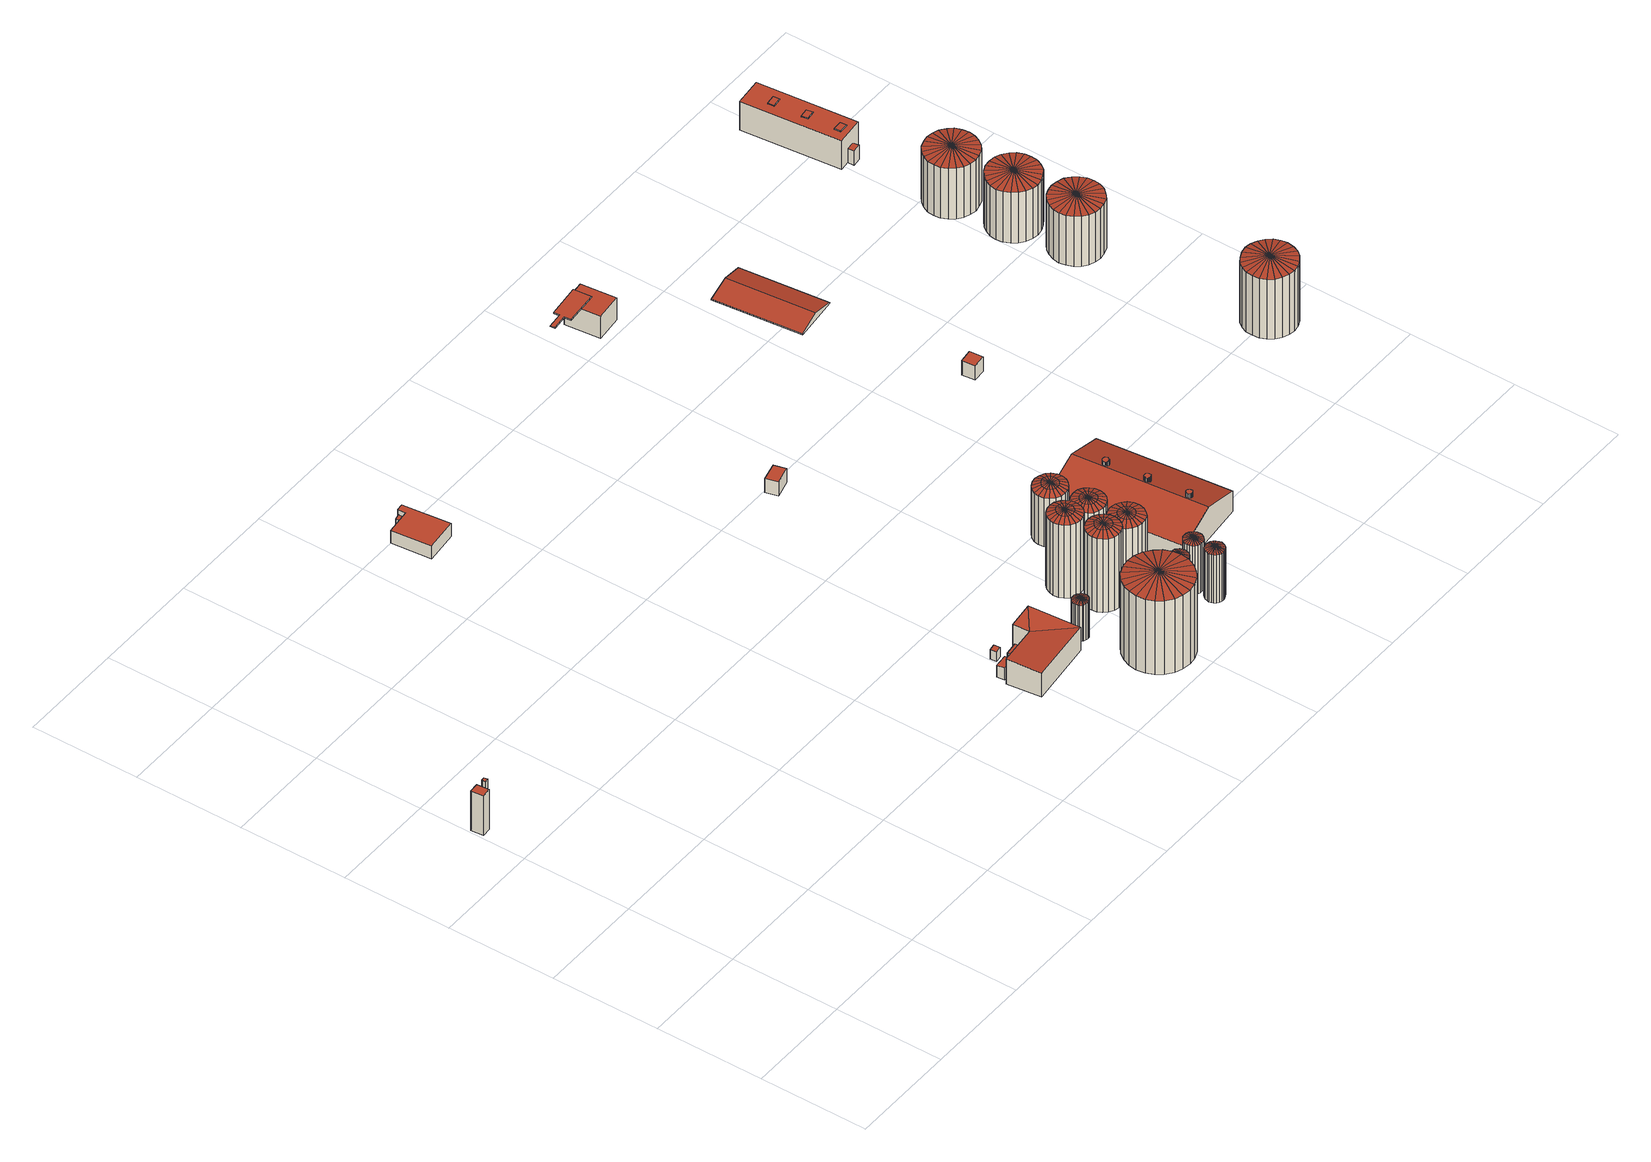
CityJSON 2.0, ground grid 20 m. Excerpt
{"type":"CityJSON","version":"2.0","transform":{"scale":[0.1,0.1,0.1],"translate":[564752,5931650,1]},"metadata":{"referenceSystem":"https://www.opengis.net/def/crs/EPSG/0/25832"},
"CityObjects":{
"building1":{"type":"Building","attributes":{"Grundfläche 2D":3.9,"Grundhöhe NN":2},"geometry":[{"type":"Solid","lod":"3","boundaries":[[[[0,1,2,3]],[[3,4,5,0]],[[0,5,6,1]],[[1,6,7,2]],[[2,7,4,3]],[[4,7,6,5]]]],"semantics":{"surfaces":[{"type":"RoofSurface"},{"type":"WallSurface"},{"type":"GroundSurface"}],"values":[[0,1,1,1,1,2]]}}]},
"building2":{"type":"Building","attributes":{"Grundhöhe NN":5.72,"Grundfläche 2D":0.462},"geometry":[{"type":"Solid","lod":"3","boundaries":[[[[8,9,10,11]],[[11,12,13,8]],[[8,13,14,9]],[[9,14,15,10]],[[10,15,12,11]],[[12,15,14,13]]]],"semantics":{"surfaces":[{"type":"RoofSurface"},{"type":"WallSurface"},{"type":"GroundSurface"}],"values":[[0,1,1,1,1,2]]}}]},
"building3":{"type":"Building","attributes":{"Grundfläche 2D":46.16,"Grundhöhe NN":6.02},"geometry":[{"type":"Solid","lod":"3","boundaries":[[[[16,17,18,19,20,21,22]],[[23,19,18,24]],[[25,20,19,23]],[[26,21,20,25]],[[27,28,16,22,21,26]],[[29,17,16,28]],[[24,18,17,29]],[[24,29,28,27,26,25,23]]]],"semantics":{"surfaces":[{"type":"RoofSurface"},{"type":"WallSurface"},{"type":"GroundSurface"}],"values":[[0,1,1,1,1,1,1,2]]}}]},
"building4":{"type":"Building","attributes":{"Grundfläche 2D":3.34,"Grundhöhe NN":5.53},"geometry":[{"type":"Solid","lod":"3","boundaries":[[[[30,31,32,33]],[[33,34,35,30]],[[30,35,36,31]],[[31,36,37,32]],[[32,37,34,33]],[[34,37,36,35]]]],"semantics":{"surfaces":[{"type":"RoofSurface"},{"type":"WallSurface"},{"type":"GroundSurface"}],"values":[[0,1,1,1,1,2]]}}]},
"building5":{"type":"Building","attributes":{"Grundfläche 2D":1.29,"Grundhöhe NN":6.08},"geometry":[{"type":"Solid","lod":"3","boundaries":[[[[38,39,40,41]],[[41,42,43,38]],[[38,43,44,39]],[[39,44,45,40]],[[40,45,42,41]],[[42,45,44,43]]]],"semantics":{"surfaces":[{"type":"RoofSurface"},{"type":"WallSurface"},{"type":"GroundSurface"}],"values":[[0,1,1,1,1,2]]}}]},
"building6":{"type":"Building","attributes":{"Grundfläche 2D":1.41,"Grundhöhe NN":5.53},"geometry":[{"type":"Solid","lod":"3","boundaries":[[[[46,47,48,49]],[[49,50,51,46]],[[46,51,52,47]],[[47,52,53,48]],[[48,53,50,49]],[[50,53,52,51]]]],"semantics":{"surfaces":[{"type":"RoofSurface"},{"type":"WallSurface"},{"type":"GroundSurface"}],"values":[[0,1,1,1,1,2]]}}]},
"building7":{"type":"Building","attributes":{"Grundfläche 2D":3.37,"Grundhöhe NN":5.53},"geometry":[{"type":"Solid","lod":"3","boundaries":[[[[54,55,56,57]],[[57,58,59,54]],[[54,59,60,55]],[[55,60,61,56]],[[56,61,58,57]],[[58,61,60,59]]]],"semantics":{"surfaces":[{"type":"RoofSurface"},{"type":"WallSurface"},{"type":"GroundSurface"}],"values":[[0,1,1,1,1,2]]}}]},
"building8":{"type":"Building","attributes":{"Grundfläche 2D":93.33,"Grundhöhe NN":5.53},"geometry":[{"type":"Solid","lod":"3","boundaries":[[[[62,63,64,65]],[[66,63,62]],[[67,63,66]],[[65,68,69,62]],[[62,69,70,66]],[[66,70,71,67]],[[67,71,72,63]],[[63,72,73,64]],[[64,73,68,65]],[[68,73,72,71,70,69]]]],"semantics":{"surfaces":[{"type":"RoofSurface"},{"type":"WallSurface"},{"type":"GroundSurface"}],"values":[[0,0,0,1,1,1,1,1,1,2]]}}]},
"building9":{"type":"Building","attributes":{"Grundfläche 2D":6.19,"Grundhöhe NN":5.44},"geometry":[{"type":"Solid","lod":"3","boundaries":[[[[74,75,76]],[[77,74,76]],[[75,78,76]],[[78,79,76]],[[76,79,80]],[[80,81,76]],[[81,82,76]],[[82,83,76]],[[83,84,76]],[[84,85,76]],[[85,86,76]],[[86,87,76]],[[87,88,76]],[[88,89,76]],[[89,90,76]],[[90,91,76]],[[91,92,76]],[[76,92,93]],[[93,94,76]],[[94,95,76]],[[95,96,76]],[[96,97,76]],[[97,98,99,76]],[[99,100,76]],[[100,77,76]],[[101,75,74,102]],[[103,78,75,101]],[[104,79,78,103]],[[105,80,79,104]],[[106,81,80,105]],[[107,82,81,106]],[[108,83,82,107]],[[109,84,83,108]],[[110,85,84,109]],[[111,86,85,110]],[[112,87,86,111]],[[113,88,87,112]],[[114,89,88,113]],[[115,90,89,114]],[[116,91,90,115]],[[117,92,91,116]],[[118,93,92,117]],[[119,94,93,118]],[[120,95,94,119]],[[121,96,95,120]],[[122,97,96,121]],[[102,74,77,123]],[[124,125,99,98,97,122]],[[126,100,99,125]],[[123,77,100,126]],[[120,119,118,117,116,115,114,113,112,111,110,109,108,107,106,105,104,103,101,102,123,126,125,124,122,121]]]],"semantics":{"surfaces":[{"type":"RoofSurface"},{"type":"WallSurface"},{"type":"GroundSurface"}],"values":[[0,0,0,0,0,0,0,0,0,0,0,0,0,0,0,0,0,0,0,0,0,0,0,0,0,1,1,1,1,1,1,1,1,1,1,1,1,1,1,1,1,1,1,1,1,1,1,1,1,1,2]]}}]},
"building10":{"type":"Building","attributes":{"Grundfläche 2D":111.4,"Grundhöhe NN":5.18},"geometry":[{"type":"Solid","lod":"3","boundaries":[[[[127,128,129]],[[129,128,130]],[[131,128,127]],[[132,128,131]],[[133,128,132]],[[134,128,133]],[[135,128,134]],[[136,128,135]],[[137,128,136]],[[138,128,137]],[[139,128,138]],[[140,128,139]],[[141,128,140]],[[142,128,141]],[[143,128,142]],[[144,128,143]],[[145,128,144]],[[146,128,145]],[[147,128,146]],[[148,128,147]],[[149,128,148]],[[150,128,149]],[[151,128,150]],[[130,128,151]],[[129,152,153,127]],[[127,153,154,131]],[[131,154,155,132]],[[132,155,156,133]],[[133,156,157,134]],[[134,157,158,135]],[[135,158,159,136]],[[136,159,160,137]],[[137,160,161,138]],[[138,161,162,139]],[[139,162,163,140]],[[140,163,164,141]],[[141,164,165,142]],[[142,165,166,143]],[[143,166,167,144]],[[144,167,168,145]],[[145,168,169,146]],[[146,169,170,147]],[[147,170,171,148]],[[148,171,172,149]],[[149,172,173,150]],[[130,174,152,129]],[[150,173,175,151]],[[151,175,174,130]],[[167,166,165,164,163,162,161,160,159,158,157,156,155,154,153,152,174,175,173,172,171,170,169,168]]]],"semantics":{"surfaces":[{"type":"RoofSurface"},{"type":"WallSurface"},{"type":"GroundSurface"}],"values":[[0,0,0,0,0,0,0,0,0,0,0,0,0,0,0,0,0,0,0,0,0,0,0,0,1,1,1,1,1,1,1,1,1,1,1,1,1,1,1,1,1,1,1,1,1,1,1,1,2]]}}]},
"building11":{"type":"Building","attributes":{"Grundfläche 2D":15.59,"Grundhöhe NN":5.3},"geometry":[{"type":"Solid","lod":"3","boundaries":[[[[176,177,178]],[[178,177,179]],[[180,177,176]],[[181,177,180]],[[182,177,181]],[[183,177,182]],[[184,177,183]],[[185,177,184]],[[186,177,185]],[[187,177,186]],[[188,177,187]],[[189,177,188]],[[190,177,189]],[[191,177,190]],[[192,177,191]],[[193,177,192]],[[194,177,193]],[[195,177,194]],[[196,177,195]],[[197,177,196]],[[198,177,197]],[[199,177,198]],[[200,177,199]],[[179,177,200]],[[178,201,202,176]],[[176,202,203,180]],[[180,203,204,181]],[[181,204,205,182]],[[182,205,206,183]],[[183,206,207,184]],[[184,207,208,185]],[[185,208,209,186]],[[186,209,210,187]],[[187,210,211,188]],[[188,211,212,189]],[[189,212,213,190]],[[190,213,214,191]],[[191,214,215,192]],[[192,215,216,193]],[[193,216,217,194]],[[194,217,218,195]],[[195,218,219,196]],[[196,219,220,197]],[[197,220,221,198]],[[179,222,201,178]],[[198,221,223,199]],[[199,223,224,200]],[[200,224,222,179]],[[216,215,214,213,212,211,210,209,208,207,206,205,204,203,202,201,222,224,223,221,220,219,218,217]]]],"semantics":{"surfaces":[{"type":"RoofSurface"},{"type":"WallSurface"},{"type":"GroundSurface"}],"values":[[0,0,0,0,0,0,0,0,0,0,0,0,0,0,0,0,0,0,0,0,0,0,0,0,1,1,1,1,1,1,1,1,1,1,1,1,1,1,1,1,1,1,1,1,1,1,1,1,2]]}}]},
"building12":{"type":"Building","attributes":{"Grundfläche 2D":27.3,"Grundhöhe NN":5.22},"geometry":[{"type":"Solid","lod":"3","boundaries":[[[[225,226,227,228]],[[229,230,226,225]],[[228,227,231,232]],[[232,231,233,234]],[[234,233,235,236]],[[236,235,237,238]],[[238,237,239,240]],[[240,239,241,242]],[[242,241,243,244]],[[244,243,245,246]],[[246,245,247,248,249]],[[249,248,250,251]],[[251,250,252,253]],[[253,252,254,255]],[[255,254,256,257]],[[257,256,258,259]],[[259,258,260,261]],[[261,260,262,263]],[[263,262,264,265]],[[265,264,230,229]],[[225,228,266]],[[266,228,232]],[[229,225,266]],[[238,240,266]],[[238,266,236]],[[266,240,242]],[[265,229,266]],[[265,266,263]],[[236,266,234]],[[234,266,232]],[[263,266,261]],[[261,266,259]],[[266,249,251]],[[249,266,246]],[[266,251,253]],[[266,253,255]],[[266,244,246]],[[244,266,242]],[[266,255,257]],[[266,257,259]],[[226,267,268,227]],[[227,268,269,231]],[[231,269,270,233]],[[233,270,271,235]],[[235,271,272,237]],[[237,272,273,239]],[[239,273,274,241]],[[241,274,275,243]],[[243,275,276,245]],[[245,276,277,278,248,247]],[[248,278,279,250]],[[250,279,280,252]],[[252,280,281,254]],[[254,281,282,256]],[[256,282,283,258]],[[258,283,284,260]],[[260,284,285,262]],[[262,285,286,264]],[[230,287,267,226]],[[264,286,287,230]],[[274,273,272,271,270,269,268,267,287,286,285,284,283,282,281,280,279,278,277,276,275]]]],"semantics":{"surfaces":[{"type":"RoofSurface"},{"type":"WallSurface"},{"type":"GroundSurface"}],"values":[[0,0,0,0,0,0,0,0,0,0,0,0,0,0,0,0,0,0,0,0,0,0,0,0,0,0,0,0,0,0,0,0,0,0,0,0,0,0,0,0,1,1,1,1,1,1,1,1,1,1,1,1,1,1,1,1,1,1,1,1,2]]}}]},
"building13":{"type":"Building","attributes":{"Grundfläche 2D":27.3,"Grundhöhe NN":5.18},"geometry":[{"type":"Solid","lod":"3","boundaries":[[[[288,289,290,291]],[[291,290,292,293]],[[294,295,289,288]],[[296,297,295,294]],[[298,299,297,296]],[[300,301,299,298]],[[302,303,301,300]],[[304,305,303,302]],[[306,307,305,304]],[[308,309,307,306]],[[310,311,309,308]],[[312,313,311,310]],[[314,315,313,312]],[[316,317,315,314]],[[318,319,317,316]],[[320,321,319,318]],[[322,323,321,320]],[[324,325,323,322]],[[326,327,325,324]],[[293,292,327,326]],[[299,328,297]],[[297,328,295]],[[299,301,328]],[[295,328,289]],[[289,328,290]],[[328,292,290]],[[305,328,303]],[[328,301,303]],[[305,307,328]],[[325,328,323]],[[323,328,321]],[[325,327,328]],[[328,319,321]],[[328,313,315]],[[315,317,328]],[[328,311,313]],[[328,317,319]],[[307,309,328]],[[309,311,328]],[[327,292,328]],[[291,329,330,288]],[[288,330,331,294]],[[294,331,332,296]],[[296,332,333,298]],[[298,333,334,300]],[[300,334,335,302]],[[302,335,336,304]],[[304,336,337,306]],[[306,337,338,308]],[[308,338,339,310]],[[310,339,340,312]],[[312,340,341,314]],[[314,341,342,316]],[[316,342,343,318]],[[318,343,344,320]],[[320,344,345,322]],[[293,346,329,291]],[[322,345,347,324]],[[324,347,348,326]],[[326,348,346,293]],[[341,340,339,338,337,336,335,334,333,332,331,330,329,346,348,347,345,344,343,342]]]],"semantics":{"surfaces":[{"type":"RoofSurface"},{"type":"WallSurface"},{"type":"GroundSurface"}],"values":[[0,0,0,0,0,0,0,0,0,0,0,0,0,0,0,0,0,0,0,0,0,0,0,0,0,0,0,0,0,0,0,0,0,0,0,0,0,0,0,0,1,1,1,1,1,1,1,1,1,1,1,1,1,1,1,1,1,1,1,1,2]]}}]},
"building14":{"type":"Building","attributes":{"Grundfläche 2D":8.77,"Grundhöhe NN":5.29},"geometry":[{"type":"Solid","lod":"3","boundaries":[[[[349,350,351]],[[351,350,352]],[[353,350,349]],[[354,350,353]],[[355,350,354]],[[356,350,355]],[[357,350,356]],[[358,350,357]],[[359,350,358]],[[360,350,359]],[[361,350,360]],[[362,350,361]],[[363,350,362]],[[364,350,363]],[[365,350,364]],[[366,350,365]],[[367,350,366]],[[368,350,367]],[[369,350,368]],[[370,350,369]],[[371,350,370]],[[372,350,371]],[[373,350,372]],[[352,350,373]],[[351,374,375,349]],[[349,375,376,353]],[[353,376,377,354]],[[354,377,378,355]],[[355,378,379,356]],[[356,379,380,357]],[[357,380,381,358]],[[358,381,382,359]],[[359,382,383,360]],[[360,383,384,361]],[[361,384,385,362]],[[362,385,386,363]],[[363,386,387,364]],[[364,387,388,365]],[[365,388,389,366]],[[366,389,390,367]],[[367,390,391,368]],[[368,391,392,369]],[[369,392,393,370]],[[352,394,374,351]],[[370,393,395,371]],[[371,395,396,372]],[[372,396,397,373]],[[373,397,394,352]],[[390,389,388,387,386,385,384,383,382,381,380,379,378,377,376,375,374,394,397,396,395,393,392,391]]]],"semantics":{"surfaces":[{"type":"RoofSurface"},{"type":"WallSurface"},{"type":"GroundSurface"}],"values":[[0,0,0,0,0,0,0,0,0,0,0,0,0,0,0,0,0,0,0,0,0,0,0,0,1,1,1,1,1,1,1,1,1,1,1,1,1,1,1,1,1,1,1,1,1,1,1,1,2]]}}]},
"building15":{"type":"Building","attributes":{"Grundfläche 2D":8.78,"Grundhöhe NN":5.29},"geometry":[{"type":"Solid","lod":"3","boundaries":[[[[398,399,400]],[[400,399,401]],[[402,399,398]],[[403,399,402]],[[404,399,403]],[[405,399,404]],[[406,399,405]],[[407,399,406]],[[408,399,407]],[[409,399,408]],[[410,399,409]],[[411,399,410]],[[412,399,411]],[[413,399,412]],[[414,399,413]],[[415,399,414]],[[416,399,415]],[[417,399,416]],[[418,399,417]],[[419,399,418]],[[420,399,419]],[[421,399,420]],[[422,399,421]],[[401,399,422]],[[400,423,424,398]],[[398,424,425,402]],[[402,425,426,403]],[[403,426,427,404]],[[404,427,428,405]],[[405,428,429,406]],[[406,429,430,407]],[[407,430,431,408]],[[408,431,432,409]],[[409,432,433,410]],[[410,433,434,411]],[[411,434,435,412]],[[412,435,436,413]],[[413,436,437,414]],[[414,437,438,415]],[[415,438,439,416]],[[416,439,440,417]],[[417,440,441,418]],[[401,442,423,400]],[[418,441,443,419]],[[419,443,444,420]],[[420,444,445,421]],[[421,445,446,422]],[[422,446,442,401]],[[438,437,436,435,434,433,432,431,430,429,428,427,426,425,424,423,442,446,445,444,443,441,440,439]]]],"semantics":{"surfaces":[{"type":"RoofSurface"},{"type":"WallSurface"},{"type":"GroundSurface"}],"values":[[0,0,0,0,0,0,0,0,0,0,0,0,0,0,0,0,0,0,0,0,0,0,0,0,1,1,1,1,1,1,1,1,1,1,1,1,1,1,1,1,1,1,1,1,1,1,1,1,2]]}}]},
"building16":{"type":"Building","attributes":{"Grundfläche 2D":8.77,"Grundhöhe NN":5.34},"geometry":[{"type":"Solid","lod":"3","boundaries":[[[[447,448,449]],[[449,448,450]],[[451,448,447]],[[452,448,451]],[[453,448,452]],[[454,448,453]],[[455,448,454]],[[456,448,455]],[[457,448,456]],[[458,448,457]],[[459,448,458]],[[460,448,459]],[[461,448,460]],[[462,448,461]],[[463,448,462]],[[464,448,463]],[[465,448,464]],[[466,448,465]],[[467,448,466]],[[468,448,467]],[[469,448,468]],[[470,448,469]],[[471,448,470]],[[450,448,471]],[[449,472,473,447]],[[447,473,474,451]],[[451,474,475,452]],[[452,475,476,453]],[[453,476,477,454]],[[454,477,478,455]],[[455,478,479,456]],[[456,479,480,457]],[[457,480,481,458]],[[458,481,482,459]],[[459,482,483,460]],[[460,483,484,461]],[[461,484,485,462]],[[462,485,486,463]],[[463,486,487,464]],[[464,487,488,465]],[[465,488,489,466]],[[466,489,490,467]],[[467,490,491,468]],[[468,491,492,469]],[[469,492,493,470]],[[450,494,472,449]],[[470,493,495,471]],[[471,495,494,450]],[[491,490,489,488,487,486,485,484,483,482,481,480,479,478,477,476,475,474,473,472,494,495,493,492]]]],"semantics":{"surfaces":[{"type":"RoofSurface"},{"type":"WallSurface"},{"type":"GroundSurface"}],"values":[[0,0,0,0,0,0,0,0,0,0,0,0,0,0,0,0,0,0,0,0,0,0,0,0,1,1,1,1,1,1,1,1,1,1,1,1,1,1,1,1,1,1,1,1,1,1,1,1,2]]}}]},
"building17":{"type":"Building","attributes":{"Grundfläche 2D":7.84,"Grundhöhe NN":5.8},"geometry":[{"type":"Solid","lod":"3","boundaries":[[[[496,497,498,499]],[[499,500,501,496]],[[496,501,502,497]],[[497,502,503,498]],[[498,503,500,499]],[[500,503,502,501]]]],"semantics":{"surfaces":[{"type":"RoofSurface"},{"type":"WallSurface"},{"type":"GroundSurface"}],"values":[[0,1,1,1,1,2]]}}]},
"building18":{"type":"Building","attributes":{"Grundfläche 2D":30.8,"Grundhöhe NN":5.31},"geometry":[{"type":"Solid","lod":"3","boundaries":[[[[504,505,506,507]],[[507,506,508,509]],[[510,511,505,504]],[[512,513,511,510]],[[514,515,513,512]],[[516,517,515,514]],[[518,519,517,516]],[[520,521,519,518]],[[522,523,521,520]],[[524,525,523,522]],[[526,527,525,524]],[[528,529,527,526]],[[530,531,529,528]],[[532,533,531,530]],[[534,535,533,532]],[[536,537,535,534]],[[538,539,537,536]],[[540,541,539,538]],[[542,543,541,540]],[[509,508,543,542]],[[505,544,506]],[[506,544,508]],[[511,544,505]],[[523,544,521]],[[521,544,519]],[[525,544,523]],[[529,544,527]],[[527,544,525]],[[531,544,529]],[[515,544,513]],[[513,544,511]],[[517,544,515]],[[535,544,533]],[[533,544,531]],[[537,544,535]],[[508,544,543]],[[543,544,541]],[[539,544,537]],[[519,544,517]],[[541,544,539]],[[507,545,546,504]],[[504,546,547,510]],[[510,547,548,512]],[[512,548,549,514]],[[514,549,550,516]],[[516,550,551,518]],[[518,551,552,520]],[[520,552,553,522]],[[522,553,554,524]],[[524,554,555,526]],[[526,555,556,528]],[[528,556,557,530]],[[530,557,558,532]],[[532,558,559,534]],[[534,559,560,536]],[[536,560,561,538]],[[538,561,562,540]],[[509,563,545,507]],[[540,562,564,542]],[[542,564,563,509]],[[558,557,556,555,554,553,552,551,550,549,548,547,546,545,563,564,562,561,560,559]]]],"semantics":{"surfaces":[{"type":"RoofSurface"},{"type":"WallSurface"},{"type":"GroundSurface"}],"values":[[0,0,0,0,0,0,0,0,0,0,0,0,0,0,0,0,0,0,0,0,0,0,0,0,0,0,0,0,0,0,0,0,0,0,0,0,0,0,0,0,1,1,1,1,1,1,1,1,1,1,1,1,1,1,1,1,1,1,1,1,2]]}}]},
"building19":{"type":"Building","attributes":{"Grundfläche 2D":27.3,"Grundhöhe NN":5.3},"geometry":[{"type":"Solid","lod":"3","boundaries":[[[[565,566,567,568]],[[568,567,569,570]],[[571,572,566,565]],[[573,574,572,571]],[[575,576,574,573]],[[577,578,576,575]],[[579,580,578,577]],[[581,582,580,579]],[[583,584,582,581]],[[585,586,584,583]],[[587,588,586,585]],[[589,590,588,587]],[[591,592,590,589]],[[593,594,592,591]],[[595,596,594,593]],[[597,598,596,595]],[[599,600,598,597]],[[601,602,600,599]],[[603,604,602,601]],[[570,569,604,603]],[[598,600,605]],[[605,596,598]],[[600,602,605]],[[605,594,596]],[[569,567,605]],[[605,604,569]],[[567,566,605]],[[592,594,605]],[[605,590,592]],[[605,588,590]],[[605,586,588]],[[566,572,605]],[[572,574,605]],[[574,576,605]],[[576,578,605]],[[578,580,605]],[[580,582,605]],[[582,584,605]],[[584,586,605]],[[602,604,605]],[[568,606,607,565]],[[565,607,608,571]],[[571,608,609,573]],[[573,609,610,575]],[[575,610,611,577]],[[577,611,612,579]],[[579,612,613,581]],[[581,613,614,583]],[[583,614,615,585]],[[585,615,616,587]],[[587,616,617,589]],[[589,617,618,591]],[[591,618,619,593]],[[593,619,620,595]],[[595,620,621,597]],[[597,621,622,599]],[[599,622,623,601]],[[601,623,624,603]],[[570,625,606,568]],[[603,624,625,570]],[[621,620,619,618,617,616,615,614,613,612,611,610,609,608,607,606,625,624,623,622]]]],"semantics":{"surfaces":[{"type":"RoofSurface"},{"type":"WallSurface"},{"type":"GroundSurface"}],"values":[[0,0,0,0,0,0,0,0,0,0,0,0,0,0,0,0,0,0,0,0,0,0,0,0,0,0,0,0,0,0,0,0,0,0,0,0,0,0,0,0,1,1,1,1,1,1,1,1,1,1,1,1,1,1,1,1,1,1,1,1,2]]}}]},
"building20":{"type":"Building","attributes":{"Grundfläche 2D":27.3,"Grundhöhe NN":5.27},"geometry":[{"type":"Solid","lod":"3","boundaries":[[[[626,627,628,629]],[[630,631,627,626]],[[629,628,632,633]],[[633,632,634,635]],[[635,634,636,637]],[[637,636,638,639]],[[639,638,640,641]],[[641,640,642,643]],[[643,642,644,645]],[[645,644,646,647]],[[647,646,648,649]],[[649,648,650,651]],[[651,650,652,653]],[[653,652,654,655]],[[655,654,656,657]],[[657,656,658,659]],[[659,658,660,661]],[[660,662,663,664,661]],[[664,663,665,666,667]],[[667,666,631,630]],[[668,629,633]],[[629,668,626]],[[668,633,635]],[[668,667,630]],[[667,668,664]],[[668,630,626]],[[668,635,637]],[[668,637,639]],[[668,639,641]],[[668,641,643]],[[668,643,645]],[[668,647,649]],[[647,668,645]],[[668,649,651]],[[668,651,653]],[[668,655,657]],[[655,668,653]],[[668,657,659]],[[668,659,661]],[[668,661,664]],[[627,669,670,628]],[[628,670,671,632]],[[632,671,672,634]],[[634,672,673,636]],[[636,673,674,638]],[[638,674,675,640]],[[640,675,676,642]],[[642,676,677,644]],[[644,677,678,646]],[[646,678,679,648]],[[648,679,680,650]],[[650,680,681,652]],[[652,681,682,654]],[[654,682,683,656]],[[656,683,684,658]],[[658,684,685,660]],[[660,685,686,687,663,662]],[[663,687,688,689,666,665]],[[666,689,690,631]],[[631,690,669,627]],[[681,680,679,678,677,676,675,674,673,672,671,670,669,690,689,688,687,686,685,684,683,682]]]],"semantics":{"surfaces":[{"type":"RoofSurface"},{"type":"WallSurface"},{"type":"GroundSurface"}],"values":[[0,0,0,0,0,0,0,0,0,0,0,0,0,0,0,0,0,0,0,0,0,0,0,0,0,0,0,0,0,0,0,0,0,0,0,0,0,0,0,0,1,1,1,1,1,1,1,1,1,1,1,1,1,1,1,1,1,1,1,1,2]]}}]},
"building21":{"type":"Building","attributes":{"Grundfläche 2D":363.12,"Grundhöhe NN":5.42},"children":["building21-1","building21-2","building21-3"],"geometry":[{"type":"Solid","lod":"3","boundaries":[[[[691,692,693,694]],[[694,693,695,696]],[[697,695,693,692,698]],[[699,696,695,697]],[[700,701,691,694,696,699]],[[698,692,691,701]],[[700,699,697,698,701]]]],"semantics":{"surfaces":[{"type":"RoofSurface"},{"type":"WallSurface"},{"type":"GroundSurface"}],"values":[[0,0,1,1,1,1,2]]}}]},
"building21-1":{"type":"BuildingInstallation","attributes":{"relationToConstruction":"outside"},"parents":["building21"],"geometry":[{"type":"MultiSurface","lod":"3","boundaries":[[[702,703,704,705,706,707,708,709,710,711,712,713,714,715,716,717,718,719,720,721,722,723,724,725,726]],[[727,706,705,728]],[[729,703,702,730]],[[731,704,703,729]],[[728,705,704,731]],[[732,707,706,727]],[[733,708,707,732]],[[734,709,708,733]],[[735,710,709,734]],[[736,711,710,735]],[[737,712,711,736]],[[738,713,712,737]],[[739,714,713,738]],[[740,715,714,739]],[[741,716,715,740]],[[742,717,716,741]],[[743,718,717,742]],[[744,719,718,743]],[[745,720,719,744]],[[746,721,720,745]],[[747,722,721,746]],[[748,723,722,747]],[[749,724,723,748]],[[750,725,724,749]],[[751,726,725,750]],[[730,702,726,751]]],"semantics":{"surfaces":[{"type":"RoofSurface"},{"type":"WallSurface"}],"values":[0,1,1,1,1,1,1,1,1,1,1,1,1,1,1,1,1,1,1,1,1,1,1,1,1,1]}}]},
"building21-2":{"type":"BuildingInstallation","attributes":{"relationToConstruction":"outside"},"parents":["building21"],"geometry":[{"type":"MultiSurface","lod":"3","boundaries":[[[752,753,754,755,756,757,758,759,760,761,762,763,764,765,766,767,768,769,770,771,772,773,774,775,776]],[[777,759,758,778]],[[779,760,759,777]],[[780,761,760,779]],[[781,762,761,780]],[[782,763,762,781]],[[783,764,763,782]],[[784,765,764,783]],[[785,766,765,784]],[[786,767,766,785]],[[787,768,767,786]],[[788,769,768,787]],[[789,770,769,788]],[[790,771,770,789]],[[791,772,771,790]],[[792,773,772,791]],[[793,774,773,792]],[[794,775,774,793]],[[795,776,775,794]],[[796,752,776,795]],[[797,753,752,796]],[[798,754,753,797]],[[799,755,754,798]],[[800,756,755,799]],[[801,757,756,800]],[[778,758,757,801]]],"semantics":{"surfaces":[{"type":"RoofSurface"},{"type":"WallSurface"}],"values":[0,1,1,1,1,1,1,1,1,1,1,1,1,1,1,1,1,1,1,1,1,1,1,1,1,1]}}]},
"building21-3":{"type":"BuildingInstallation","attributes":{"relationToConstruction":"outside"},"parents":["building21"],"geometry":[{"type":"MultiSurface","lod":"3","boundaries":[[[802,803,804,805,806,807,808,809,810,811,812,813,814,815,816,817,818,819,820,821,822,823,824,825,826,827]],[[828,805,804,829]],[[830,806,805,828]],[[831,807,806,830]],[[832,808,807,831]],[[833,809,808,832]],[[834,810,809,833]],[[835,811,810,834]],[[836,812,811,835]],[[837,813,812,836]],[[838,814,813,837]],[[839,815,814,838]],[[840,816,815,839]],[[841,817,816,840]],[[842,818,817,841]],[[843,819,818,842]],[[844,820,819,843]],[[845,821,820,844]],[[846,822,821,845]],[[847,823,822,846]],[[848,824,823,847]],[[849,850,826,825,824,848]],[[851,827,826,850]],[[852,802,827,851]],[[853,803,802,852]],[[829,804,803,853]]],"semantics":{"surfaces":[{"type":"RoofSurface"},{"type":"WallSurface"}],"values":[0,1,1,1,1,1,1,1,1,1,1,1,1,1,1,1,1,1,1,1,1,1,1,1,1,1]}}]},
"building22":{"type":"Building","attributes":{"Grundfläche 2D":32.87,"Grundhöhe NN":5.61},"children":["building22-1"],"geometry":[{"type":"Solid","lod":"3","boundaries":[[[[854,855,856,857]],[[858,856,855,859]],[[860,857,856,858]],[[861,854,857,860]],[[859,855,854,861]],[[860,858,859,861]]]],"semantics":{"surfaces":[{"type":"RoofSurface"},{"type":"WallSurface"},{"type":"GroundSurface"}],"values":[[0,1,1,1,1,2]]}}]},
"building22-1":{"type":"BuildingInstallation","attributes":{"relationToConstruction":"outside"},"parents":["building22"],"geometry":[{"type":"MultiSurface","lod":"3","boundaries":[[[862,863,864,865,866,867,868,869]],[[868,870,871,869]],[[864,872,873,865]],[[867,874,870,868]],[[869,871,875,862]],[[862,875,876,863]],[[863,876,872,864]],[[865,873,877,866]],[[866,877,874,867]],[[871,870,874,877,873,872,876,875]]],"semantics":{"surfaces":[{"type":"RoofSurface"},{"type":"WallSurface"},{"type":"OuterCeilingSurface"}],"values":[0,1,1,1,1,1,1,1,1,2]}}]},
"building23":{"type":"Building","attributes":{"Grundfläche 2D":137.47,"Grundhöhe NN":13.98},"geometry":[{"type":"Solid","lod":"3","boundaries":[[[[878,879,880,881]],[[882,883,879,878]],[[884,882,878,881,885]],[[886,883,882,884]],[[887,880,879,883,886]],[[885,881,880,887]],[[886,884,885,887]]]],"semantics":{"surfaces":[{"type":"RoofSurface"},{"type":"WallSurface"},{"type":"GroundSurface"}],"values":[[0,0,1,1,1,1,2]]}}]},
"building24":{"type":"Building","attributes":{"Grundfläche 2D":6.04,"Grundhöhe NN":5.35},"geometry":[{"type":"Solid","lod":"3","boundaries":[[[[888,889,890,891]],[[891,892,893,888]],[[888,893,894,889]],[[889,894,895,890]],[[890,895,892,891]],[[892,895,894,893]]]],"semantics":{"surfaces":[{"type":"RoofSurface"},{"type":"WallSurface"},{"type":"GroundSurface"}],"values":[[0,1,1,1,1,2]]}}]},
"building25":{"type":"Building","attributes":{"Grundfläche 2D":69.13,"Grundhöhe NN":5.6},"geometry":[{"type":"Solid","lod":"3","boundaries":[[[[896,897,898]],[[899,896,898]],[[897,900,898]],[[900,901,898]],[[901,902,898]],[[902,903,898]],[[903,904,898]],[[904,905,898]],[[905,906,898]],[[906,907,898]],[[907,908,898]],[[908,909,898]],[[909,910,898]],[[910,911,898]],[[911,912,898]],[[912,913,898]],[[913,914,898]],[[914,915,898]],[[915,916,898]],[[916,917,898]],[[917,918,898]],[[918,919,898]],[[919,920,898]],[[920,899,898]],[[921,897,896,922]],[[923,900,897,921]],[[924,901,900,923]],[[925,902,901,924]],[[926,903,902,925]],[[927,904,903,926]],[[928,905,904,927]],[[929,906,905,928]],[[930,907,906,929]],[[931,908,907,930]],[[932,909,908,931]],[[933,910,909,932]],[[934,911,910,933]],[[935,912,911,934]],[[936,913,912,935]],[[937,914,913,936]],[[938,915,914,937]],[[939,916,915,938]],[[940,917,916,939]],[[941,918,917,940]],[[942,919,918,941]],[[922,896,899,943]],[[944,920,919,942]],[[943,899,920,944]],[[927,926,925,924,923,921,922,943,944,942,941,940,939,938,937,936,935,934,933,932,931,930,929,928]]]],"semantics":{"surfaces":[{"type":"RoofSurface"},{"type":"WallSurface"},{"type":"GroundSurface"}],"values":[[0,0,0,0,0,0,0,0,0,0,0,0,0,0,0,0,0,0,0,0,0,0,0,0,1,1,1,1,1,1,1,1,1,1,1,1,1,1,1,1,1,1,1,1,1,1,1,1,2]]}}]},
"building26":{"type":"Building","attributes":{"Grundfläche 2D":68.54,"Grundhöhe NN":5.59},"geometry":[{"type":"Solid","lod":"3","boundaries":[[[[945,946,947]],[[947,946,948]],[[949,946,945]],[[950,946,949]],[[951,946,950]],[[952,946,951]],[[953,946,952]],[[954,946,953]],[[955,946,954]],[[956,946,955]],[[957,946,956]],[[958,946,957]],[[959,946,958]],[[960,946,959]],[[961,946,960]],[[962,946,961]],[[963,946,962]],[[964,946,963]],[[965,946,964]],[[966,946,965]],[[967,946,966]],[[968,946,967]],[[969,946,968]],[[948,946,969]],[[947,970,971,945]],[[945,971,972,949]],[[949,972,973,950]],[[950,973,974,951]],[[951,974,975,952]],[[952,975,976,953]],[[953,976,977,954]],[[954,977,978,955]],[[955,978,979,956]],[[956,979,980,957]],[[957,980,981,958]],[[958,981,982,959]],[[959,982,983,960]],[[960,983,984,961]],[[961,984,985,962]],[[962,985,986,963]],[[963,986,987,964]],[[964,987,988,965]],[[965,988,989,966]],[[966,989,990,967]],[[948,991,970,947]],[[967,990,992,968]],[[968,992,993,969]],[[969,993,991,948]],[[989,988,987,986,985,984,983,982,981,980,979,978,977,976,975,974,973,972,971,970,991,993,992,990]]]],"semantics":{"surfaces":[{"type":"RoofSurface"},{"type":"WallSurface"},{"type":"GroundSurface"}],"values":[[0,0,0,0,0,0,0,0,0,0,0,0,0,0,0,0,0,0,0,0,0,0,0,0,1,1,1,1,1,1,1,1,1,1,1,1,1,1,1,1,1,1,1,1,1,1,1,1,2]]}}]},
"building27":{"type":"Building","attributes":{"Grundfläche 2D":68.55,"Grundhöhe NN":5.57},"geometry":[{"type":"Solid","lod":"3","boundaries":[[[[994,995,996]],[[996,995,997]],[[998,995,994]],[[999,995,998]],[[1000,995,999]],[[1001,995,1000]],[[1002,995,1001]],[[1003,995,1002]],[[1004,995,1003]],[[1005,995,1004]],[[1006,995,1005]],[[1007,995,1006]],[[1008,995,1007]],[[1009,995,1008]],[[1010,995,1009]],[[1011,995,1010]],[[1012,995,1011]],[[1013,995,1012]],[[1014,995,1013]],[[1015,995,1014]],[[1016,995,1015]],[[1017,995,1016]],[[1018,995,1017]],[[997,995,1018]],[[996,1019,1020,994]],[[994,1020,1021,998]],[[998,1021,1022,999]],[[999,1022,1023,1000]],[[1000,1023,1024,1001]],[[1001,1024,1025,1002]],[[1002,1025,1026,1003]],[[1003,1026,1027,1004]],[[1004,1027,1028,1005]],[[1005,1028,1029,1006]],[[1006,1029,1030,1007]],[[1007,1030,1031,1008]],[[1008,1031,1032,1009]],[[1009,1032,1033,1010]],[[1010,1033,1034,1011]],[[1011,1034,1035,1012]],[[1012,1035,1036,1013]],[[1013,1036,1037,1014]],[[1014,1037,1038,1015]],[[1015,1038,1039,1016]],[[997,1040,1019,996]],[[1016,1039,1041,1017]],[[1017,1041,1042,1018]],[[1018,1042,1040,997]],[[1038,1037,1036,1035,1034,1033,1032,1031,1030,1029,1028,1027,1026,1025,1024,1023,1022,1021,1020,1019,1040,1042,1041,1039]]]],"semantics":{"surfaces":[{"type":"RoofSurface"},{"type":"WallSurface"},{"type":"GroundSurface"}],"values":[[0,0,0,0,0,0,0,0,0,0,0,0,0,0,0,0,0,0,0,0,0,0,0,0,1,1,1,1,1,1,1,1,1,1,1,1,1,1,1,1,1,1,1,1,1,1,1,1,2]]}}]},
"building28":{"type":"Building","attributes":{"Grundfläche 2D":68.55,"Grundhöhe NN":5.51},"geometry":[{"type":"Solid","lod":"3","boundaries":[[[[1043,1044,1045]],[[1045,1044,1046]],[[1047,1044,1043]],[[1048,1044,1047]],[[1049,1044,1048]],[[1050,1044,1049]],[[1051,1044,1050]],[[1052,1044,1051]],[[1053,1044,1052]],[[1054,1044,1053]],[[1055,1044,1054]],[[1056,1044,1055]],[[1057,1044,1056]],[[1058,1044,1057]],[[1059,1044,1058]],[[1060,1044,1059]],[[1061,1044,1060]],[[1062,1044,1061]],[[1063,1044,1062]],[[1064,1044,1063]],[[1065,1044,1064]],[[1066,1044,1065]],[[1067,1044,1066]],[[1046,1044,1067]],[[1045,1068,1069,1043]],[[1043,1069,1070,1047]],[[1047,1070,1071,1048]],[[1048,1071,1072,1049]],[[1049,1072,1073,1050]],[[1050,1073,1074,1051]],[[1051,1074,1075,1052]],[[1052,1075,1076,1053]],[[1053,1076,1077,1054]],[[1054,1077,1078,1055]],[[1055,1078,1079,1056]],[[1056,1079,1080,1057]],[[1057,1080,1081,1058]],[[1058,1081,1082,1059]],[[1059,1082,1083,1060]],[[1060,1083,1084,1061]],[[1061,1084,1085,1062]],[[1062,1085,1086,1063]],[[1063,1086,1087,1064]],[[1064,1087,1088,1065]],[[1046,1089,1068,1045]],[[1065,1088,1090,1066]],[[1066,1090,1091,1067]],[[1067,1091,1089,1046]],[[1082,1081,1080,1079,1078,1077,1076,1075,1074,1073,1072,1071,1070,1069,1068,1089,1091,1090,1088,1087,1086,1085,1084,1083]]]],"semantics":{"surfaces":[{"type":"RoofSurface"},{"type":"WallSurface"},{"type":"GroundSurface"}],"values":[[0,0,0,0,0,0,0,0,0,0,0,0,0,0,0,0,0,0,0,0,0,0,0,0,1,1,1,1,1,1,1,1,1,1,1,1,1,1,1,1,1,1,1,1,1,1,1,1,2]]}}]},
"building29":{"type":"Building","attributes":{"Grundfläche 2D":95.59,"Grundhöhe NN":5.31},"children":["building29-1","building29-2","building29-3"],"geometry":[{"type":"Solid","lod":"3","boundaries":[[[[1092,1093,1094,1095]],[[1096,1097,1098,1099]],[[1099,1098,1100,1101,1094,1093,1102,1103]],[[1104,1095,1094,1101]],[[1105,1092,1095,1104]],[[1102,1093,1092,1105]],[[1106,1096,1099,1103]],[[1107,1097,1096,1106]],[[1100,1098,1097,1107]],[[1103,1102,1105,1104,1101,1100,1107,1106]]]],"semantics":{"surfaces":[{"type":"RoofSurface"},{"type":"WallSurface"},{"type":"GroundSurface"}],"values":[[0,0,1,1,1,1,1,1,1,2]]}}]},
"building29-1":{"type":"BuildingInstallation","attributes":{"relationToConstruction":"outside"},"parents":["building29"],"geometry":[{"type":"MultiSurface","lod":"3","boundaries":[[[1108,1109,1110,1111]],[[1111,1112,1113,1108]],[[1114,1109,1108,1113]],[[1109,1114,1115,1110]],[[1112,1111,1110,1115]]],"semantics":{"surfaces":[{"type":"RoofSurface"},{"type":"WallSurface"}],"values":[0,1,1,1,1]}}]},
"building29-2":{"type":"BuildingInstallation","attributes":{"relationToConstruction":"outside"},"parents":["building29"],"geometry":[{"type":"MultiSurface","lod":"3","boundaries":[[[1116,1117,1118,1119]],[[1120,1116,1119,1121]],[[1122,1117,1116,1120]],[[1117,1122,1123,1118]],[[1121,1119,1118,1123]]],"semantics":{"surfaces":[{"type":"RoofSurface"},{"type":"WallSurface"}],"values":[0,1,1,1,1]}}]},
"building29-3":{"type":"BuildingInstallation","attributes":{"relationToConstruction":"outside"},"parents":["building29"],"geometry":[{"type":"MultiSurface","lod":"3","boundaries":[[[1124,1125,1126,1127]],[[1128,1124,1127,1129]],[[1130,1125,1124,1128]],[[1131,1126,1125,1130]],[[1129,1127,1126,1131]]],"semantics":{"surfaces":[{"type":"RoofSurface"},{"type":"WallSurface"}],"values":[0,1,1,1,1]}}]}
},
"vertices":[
[24,685,93],[22,707,93],[5,706,93],[7,683,93],[7,683,10],[24,685,10],[22,707,10],[5,706,10],
[55,710,79],[54,717,79],[48,716,79],[48,709,79],[48,709,47],[55,710,47],[54,717,47],[48,716,47],
[486,1179,77],[439,1174,77],[447,1101,77],[507,1107,77],[497,1195,77],[485,1194,77],[485,1192,77],[507,1107,50],[447,1101,50],[497,1195,50],[485,1194,50],[485,1192,50],[486,1179,50],[439,1174,50],
[768,218,70],[767,232,70],[743,230,70],[745,216,70],[745,216,45],[768,218,45],[767,232,45],[743,230,45],
[486,1179,67],[485,1192,67],[474,1190,67],[476,1178,67],[476,1178,51],[486,1179,51],[485,1192,51],[474,1190,51],
[785,253,65],[783,264,65],[772,263,65],[773,251,65],[773,251,45],[785,253,45],[783,264,45],[772,263,45],
[802,222,70],[800,236,70],[776,233,70],[778,219,70],[778,219,45],[802,222,45],[800,236,45],[776,233,45],
[870,160,94],[813,217,97],[739,209,97],[747,146,94],[859,253,98],[809,247,98],[747,146,45],[870,160,45],[859,253,45],[809,247,45],[813,217,45],[739,209,45],
[895,196,119],[892,194,119],[900,182,124],[898,196,119],[889,192,119],[887,189,119],[886,185,119],[886,182,119],[886,178,119],[887,175,119],[890,172,119],[892,170,119],[896,169,119],[899,168,119],[903,168,119],[906,170,119],[909,172,119],[911,174,119],[913,177,119],[914,181,119],[914,184,119],[913,188,119],[911,191,119],[908,193,119],[907,194,119],[905,195,119],[902,196,119],[892,194,44],[895,196,44],[889,192,44],[887,189,44],[886,185,44],[886,182,44],[886,178,44],[887,175,44],[890,172,44],[892,170,44],[896,169,44],[899,168,44],[903,168,44],[906,170,44],[909,172,44],[911,174,44],[913,177,44],[914,181,44],[914,184,44],[913,188,44],[911,191,44],[908,193,44],[898,196,44],[907,194,44],[905,195,44],[902,196,44],
[889,50,196],[947,66,206],[887,66,196],[889,81,196],[895,36,196],[904,24,196],[917,14,196],[931,8,196],[947,6,196],[962,8,196],[977,14,196],[989,24,196],[999,36,196],[1005,50,196],[1007,66,196],[1005,81,196],[999,96,196],[989,108,196],[977,118,196],[962,124,196],[947,126,196],[931,124,196],[917,118,196],[904,108,196],[895,96,196],[887,66,42],[889,50,42],[895,36,42],[904,24,42],[917,14,42],[931,8,42],[947,6,42],[962,8,42],[977,14,42],[989,24,42],[999,36,42],[1005,50,42],[1007,66,42],[1005,81,42],[999,96,42],[989,108,42],[977,118,42],[962,124,42],[947,126,42],[931,124,42],[917,118,42],[904,108,42],[889,81,42],[895,96,42],
[1015,114,127],[1004,133,131],[1010,112,127],[1004,111,127],[1020,117,127],[1023,122,127],[1026,127,127],[1026,133,127],[1026,139,127],[1023,144,127],[1020,149,127],[1015,153,127],[1010,155,127],[1004,156,127],[998,155,127],[993,153,127],[988,149,127],[985,144,127],[982,139,127],[982,133,127],[982,127,127],[985,122,127],[988,117,127],[993,114,127],[998,112,127],[1010,112,43],[1015,114,43],[1020,117,43],[1023,122,43],[1026,127,43],[1026,133,43],[1026,139,43],[1023,144,43],[1020,149,43],[1015,153,43],[1010,155,43],[1004,156,43],[998,155,43],[993,153,43],[988,149,43],[985,144,43],[982,139,43],[982,133,43],[982,127,43],[985,122,43],[988,117,43],[1004,111,43],[993,114,43],[998,112,43],
[1005,202,201],[1019,202,195],[1018,211,195],[1004,207,201],[1004,198,201],[1017,193,195],[1014,219,195],[1002,212,201],[1008,226,195],[999,215,201],[1000,231,195],[995,217,201],[991,233,195],[990,218,201],[982,232,195],[985,218,201],[973,228,195],[981,216,201],[966,222,195],[977,213,201],[962,213,195],[975,208,201],[960,208,195],[960,204,195],[974,204,201],[961,195,195],[975,199,201],[965,187,195],[977,195,201],[971,180,195],[980,191,201],[979,175,195],[984,189,201],[988,173,195],[989,188,201],[997,174,195],[994,188,201],[1006,178,195],[998,190,201],[1013,185,195],[1001,193,201],[989,203,203],[1019,202,42],[1018,211,42],[1014,219,42],[1008,226,42],[1000,231,42],[991,233,42],[982,232,42],[973,228,42],[966,222,42],[962,213,42],[960,208,42],[960,204,42],[961,195,42],[965,187,42],[971,180,42],[979,175,42],[988,173,42],[997,174,42],[1006,178,42],[1013,185,42],[1017,193,42],
[963,248,194],[972,259,200],[969,262,200],[957,255,194],[967,267,200],[953,263,194],[971,243,194],[976,257,200],[980,241,194],[981,256,200],[989,242,194],[986,256,200],[998,246,194],[990,258,200],[1005,252,194],[993,261,200],[1009,260,194],[996,266,200],[1011,270,194],[997,270,200],[1010,279,194],[996,275,200],[1006,287,194],[994,279,200],[1000,294,194],[991,283,200],[992,299,194],[987,285,200],[983,301,194],[982,286,200],[974,300,194],[977,286,200],[965,296,194],[973,284,200],[958,289,194],[969,280,200],[954,281,194],[967,276,200],[952,272,194],[966,272,200],[981,271,202],[957,255,42],[963,248,42],[971,243,42],[980,241,42],[989,242,42],[998,246,42],[1005,252,42],[1009,260,42],[1011,270,42],[1010,279,42],[1006,287,42],[1000,294,42],[992,299,42],[983,301,42],[974,300,42],[965,296,42],[958,289,42],[953,263,42],[954,281,42],[952,272,42],
[1061,89,144],[1049,101,150],[1058,87,144],[1054,85,144],[1064,93,144],[1065,97,144],[1066,101,144],[1065,106,144],[1064,110,144],[1061,113,144],[1058,116,144],[1054,117,144],[1049,118,144],[1045,117,144],[1041,116,144],[1037,113,144],[1035,110,144],[1033,106,144],[1032,101,144],[1033,97,144],[1035,93,144],[1037,89,144],[1041,87,144],[1045,85,144],[1049,84,144],[1058,87,43],[1061,89,43],[1064,93,43],[1065,97,43],[1066,101,43],[1065,106,43],[1064,110,43],[1061,113,43],[1058,116,43],[1054,117,43],[1049,118,43],[1045,117,43],[1041,116,43],[1037,113,43],[1035,110,43],[1033,106,43],[1032,101,43],[1033,97,43],[1035,93,43],[1037,89,43],[1054,85,43],[1041,87,43],[1045,85,43],[1049,84,43],
[1089,53,143],[1098,67,149],[1086,55,143],[1083,59,143],[1093,51,143],[1098,50,143],[1102,51,143],[1106,53,143],[1110,55,143],[1112,59,143],[1114,63,143],[1115,67,143],[1114,71,143],[1112,76,143],[1110,79,143],[1106,82,143],[1102,83,143],[1098,84,143],[1093,83,143],[1089,82,143],[1086,79,143],[1083,75,143],[1082,71,143],[1081,67,143],[1082,63,143],[1086,55,43],[1089,53,43],[1093,51,43],[1098,50,43],[1102,51,43],[1106,53,43],[1110,55,43],[1112,59,43],[1114,63,43],[1115,67,43],[1114,71,43],[1112,76,43],[1110,79,43],[1106,82,43],[1102,83,43],[1098,84,43],[1093,83,43],[1089,82,43],[1086,79,43],[1083,59,43],[1083,75,43],[1082,71,43],[1081,67,43],[1082,63,43],
[1078,102,144],[1094,106,150],[1078,106,144],[1078,111,144],[1080,98,144],[1082,95,144],[1086,92,144],[1090,90,144],[1094,90,144],[1099,90,144],[1103,92,144],[1106,95,144],[1109,98,144],[1111,102,144],[1111,106,144],[1111,111,144],[1109,115,144],[1106,118,144],[1103,121,144],[1099,123,144],[1094,123,144],[1090,123,144],[1086,121,144],[1082,118,144],[1080,115,144],[1078,106,43],[1078,102,43],[1080,98,43],[1082,95,43],[1086,92,43],[1090,90,43],[1094,90,43],[1099,90,43],[1103,92,43],[1106,95,43],[1109,98,43],[1111,102,43],[1111,106,43],[1111,111,43],[1109,115,43],[1106,118,43],[1103,121,43],[1099,123,43],[1094,123,43],[1090,123,43],[1086,121,43],[1082,118,43],[1078,111,43],[1080,115,43],
[884,751,77],[917,759,77],[911,781,77],[878,773,77],[878,773,48],[884,751,48],[917,759,48],[911,781,48],
[1094,195,146],[1085,209,151],[1081,207,151],[1085,191,146],[1076,206,151],[1075,190,146],[1101,202,146],[1089,212,151],[1106,210,146],[1091,216,151],[1108,220,146],[1092,221,151],[1107,230,146],[1091,226,151],[1103,239,146],[1089,230,151],[1096,246,146],[1086,233,151],[1088,251,146],[1082,236,151],[1078,253,146],[1077,237,151],[1068,252,146],[1072,236,151],[1059,248,146],[1068,234,151],[1052,241,146],[1065,231,151],[1047,232,146],[1062,227,151],[1045,223,146],[1061,222,151],[1046,213,146],[1062,217,151],[1050,204,146],[1064,213,151],[1057,197,146],[1067,209,151],[1065,192,146],[1071,207,151],[1077,221,153],[1085,191,43],[1094,195,43],[1101,202,43],[1106,210,43],[1108,220,43],[1107,230,43],[1103,239,43],[1096,246,43],[1088,251,43],[1078,253,43],[1068,252,43],[1059,248,43],[1052,241,43],[1047,232,43],[1045,223,43],[1046,213,43],[1050,204,43],[1057,197,43],[1075,190,43],[1065,192,43],
[1099,299,145],[1085,295,150],[1086,290,150],[1100,289,145],[1085,285,150],[1098,280,145],[1095,307,145],[1083,299,150],[1089,314,145],[1080,303,150],[1081,319,145],[1076,305,150],[1072,320,145],[1071,306,150],[1063,319,145],[1066,305,150],[1054,315,145],[1062,303,150],[1047,309,145],[1059,300,150],[1043,301,145],[1056,296,150],[1041,292,145],[1055,291,150],[1042,283,145],[1056,287,150],[1046,274,145],[1058,282,150],[1052,267,145],[1061,279,150],[1060,263,145],[1065,276,150],[1069,261,145],[1070,275,150],[1078,262,145],[1075,276,150],[1087,266,145],[1079,278,150],[1094,272,145],[1083,281,150],[1071,291,152],[1100,289,43],[1099,299,43],[1095,307,43],[1089,314,43],[1081,319,43],[1072,320,43],[1063,319,43],[1054,315,43],[1047,309,43],[1043,301,43],[1041,292,43],[1042,283,43],[1046,274,43],[1052,267,43],[1060,263,43],[1069,261,43],[1078,262,43],[1087,266,43],[1094,272,43],[1098,280,43],
[1078,354,150],[1092,349,144],[1094,358,144],[1079,359,150],[1076,350,150],[1087,341,144],[1093,367,144],[1079,363,150],[1089,376,144],[1077,368,150],[1083,383,144],[1074,371,150],[1074,387,144],[1069,374,150],[1065,389,144],[1065,375,150],[1056,388,144],[1060,374,150],[1048,384,144],[1056,372,150],[1041,378,144],[1052,369,150],[1036,370,144],[1050,365,150],[1034,361,144],[1049,360,150],[1035,351,144],[1049,355,150],[1039,343,144],[1051,351,150],[1046,336,144],[1054,347,150],[1054,331,144],[1059,345,150],[1063,330,144],[1063,344,150],[1064,330,144],[1072,331,144],[1068,345,150],[1075,332,144],[1080,335,144],[1072,347,150],[1064,359,152],[1092,349,43],[1094,358,43],[1093,367,43],[1089,376,43],[1083,383,43],[1074,387,43],[1065,389,43],[1056,388,43],[1048,384,43],[1041,378,43],[1036,370,43],[1034,361,43],[1035,351,43],[1039,343,43],[1046,336,43],[1054,331,43],[1063,330,43],[1064,330,43],[1072,331,43],[1075,332,43],[1080,335,43],[1087,341,43],
[1101,391,85],[1126,145,85],[1198,152,112],[1173,397,112],[1273,160,86],[1248,404,86],[1273,160,44],[1126,145,44],[1248,404,44],[1173,397,44],[1101,391,44],
[1197,272,119],[1196,272,119],[1195,272,119],[1193,272,119],[1192,272,119],[1191,271,119],[1190,270,119],[1190,268,119],[1189,267,119],[1189,266,119],[1190,265,119],[1190,263,119],[1191,262,119],[1193,262,119],[1194,261,119],[1195,261,119],[1197,262,119],[1198,262,119],[1199,263,119],[1200,264,119],[1200,266,119],[1200,267,119],[1200,268,119],[1199,270,119],[1198,271,119],[1192,272,110],[1193,272,110],[1196,272,109],[1197,272,108],[1195,272,109],[1191,271,110],[1190,270,111],[1190,268,111],[1189,267,111],[1189,266,111],[1190,265,111],[1190,263,111],[1191,262,111],[1193,262,110],[1194,261,110],[1195,261,109],[1197,262,109],[1198,262,108],[1199,263,108],[1200,264,108],[1200,266,108],[1200,267,107],[1200,268,107],[1199,270,108],[1198,271,108],
[1192,344,119],[1191,345,119],[1191,346,119],[1189,347,119],[1188,347,119],[1187,347,119],[1185,347,119],[1184,346,119],[1183,345,119],[1182,344,119],[1182,343,119],[1181,342,119],[1182,340,119],[1182,339,119],[1183,338,119],[1184,337,119],[1185,336,119],[1187,336,119],[1188,336,119],[1189,337,119],[1191,337,119],[1192,338,119],[1192,340,119],[1193,341,119],[1193,342,119],[1184,346,110],[1185,347,110],[1183,345,111],[1182,344,111],[1182,343,111],[1181,342,111],[1182,340,111],[1182,339,111],[1183,338,111],[1184,337,111],[1185,336,110],[1187,336,110],[1188,336,109],[1189,337,109],[1191,337,108],[1192,338,108],[1192,340,108],[1193,341,107],[1193,342,107],[1192,344,108],[1191,345,108],[1191,346,108],[1189,347,108],[1188,347,109],[1187,347,109],
[1204,198,119],[1202,198,119],[1201,198,119],[1200,197,119],[1198,196,119],[1198,195,119],[1197,194,119],[1197,192,119],[1197,191,119],[1198,190,119],[1198,189,119],[1199,188,119],[1201,187,119],[1202,187,119],[1203,187,119],[1205,187,119],[1206,188,119],[1207,189,119],[1208,190,119],[1208,191,119],[1208,193,119],[1208,194,119],[1207,196,119],[1206,196,119],[1206,197,119],[1205,197,119],[1200,197,110],[1201,198,110],[1198,196,110],[1198,195,111],[1197,194,111],[1197,192,111],[1197,191,111],[1198,190,111],[1198,189,111],[1199,188,110],[1201,187,110],[1202,187,110],[1203,187,109],[1205,187,109],[1206,188,108],[1207,189,108],[1208,190,107],[1208,191,107],[1208,193,107],[1208,194,107],[1207,196,107],[1206,196,108],[1206,197,108],[1205,197,108],[1204,198,109],[1202,198,109],
[1064,1262,92],[1014,1257,92],[1021,1192,92],[1071,1197,92],[1021,1192,46],[1014,1257,46],[1071,1197,46],[1064,1262,46],
[926,1220,127],[927,1211,127],[955,1214,127],[957,1202,127],[1019,1208,127],[1016,1241,127],[954,1234,127],[955,1223,127],[954,1234,125],[955,1223,125],[955,1214,125],[957,1202,125],[1016,1241,125],[926,1220,125],[927,1211,125],[1019,1208,125],
[1178,892,143],[1161,1054,143],[1119,1050,132],[1136,887,132],[1220,896,132],[1203,1059,132],[1220,896,130],[1136,887,130],[1203,1059,130],[1119,1050,130],
[1310,666,74],[1308,691,74],[1284,688,74],[1286,664,74],[1286,664,44],[1310,666,44],[1308,691,44],[1284,688,44],
[1716,375,171],[1714,387,171],[1669,375,179],[1714,362,171],[1710,398,171],[1702,408,171],[1692,415,171],[1681,420,171],[1669,422,171],[1657,420,171],[1645,415,171],[1635,408,171],[1628,398,171],[1623,387,171],[1622,375,171],[1623,362,171],[1628,351,171],[1635,341,171],[1645,334,171],[1657,329,171],[1669,327,171],[1681,329,171],[1692,334,171],[1702,341,171],[1710,351,171],[1714,387,46],[1716,375,46],[1710,398,46],[1702,408,46],[1692,415,46],[1681,420,46],[1669,422,46],[1657,420,46],[1645,415,46],[1635,408,46],[1628,398,46],[1623,387,46],[1622,375,46],[1623,362,46],[1628,351,46],[1635,341,46],[1645,334,46],[1657,329,46],[1669,327,46],[1681,329,46],[1692,334,46],[1702,341,46],[1714,362,46],[1710,351,46],
[1653,677,150],[1629,718,157],[1641,673,150],[1629,671,150],[1662,685,150],[1670,694,150],[1675,706,150],[1676,718,150],[1675,730,150],[1670,741,150],[1662,751,150],[1653,759,150],[1641,763,150],[1629,765,150],[1617,763,150],[1606,759,150],[1596,751,150],[1589,741,150],[1584,730,150],[1582,718,150],[1584,706,150],[1589,694,150],[1596,685,150],[1606,677,150],[1617,673,150],[1641,673,46],[1653,677,46],[1662,685,46],[1670,694,46],[1675,706,46],[1676,718,46],[1675,730,46],[1670,741,46],[1662,751,46],[1653,759,46],[1641,763,46],[1629,765,46],[1617,763,46],[1606,759,46],[1596,751,46],[1589,741,46],[1584,730,46],[1582,718,46],[1584,706,46],[1589,694,46],[1596,685,46],[1629,671,46],[1606,677,46],[1617,673,46],
[1640,789,151],[1616,829,158],[1629,784,151],[1616,782,151],[1650,796,151],[1657,806,151],[1662,817,151],[1663,829,151],[1662,841,151],[1657,853,151],[1650,862,151],[1640,870,151],[1629,875,151],[1616,876,151],[1604,875,151],[1593,870,151],[1583,862,151],[1576,853,151],[1571,841,151],[1569,829,151],[1571,817,151],[1576,806,151],[1583,796,151],[1593,789,151],[1604,784,151],[1629,784,46],[1640,789,46],[1650,796,46],[1657,806,46],[1662,817,46],[1663,829,46],[1662,841,46],[1657,853,46],[1650,862,46],[1640,870,46],[1629,875,46],[1616,876,46],[1604,875,46],[1593,870,46],[1583,862,46],[1576,853,46],[1571,841,46],[1569,829,46],[1571,817,46],[1576,806,46],[1583,796,46],[1616,782,46],[1593,789,46],[1604,784,46],
[1629,900,151],[1606,941,158],[1618,896,151],[1606,894,151],[1639,908,151],[1647,918,151],[1651,929,151],[1653,941,151],[1651,953,151],[1647,965,151],[1639,974,151],[1629,982,151],[1618,986,151],[1606,988,151],[1594,986,151],[1582,982,151],[1573,974,151],[1565,965,151],[1560,953,151],[1559,941,151],[1560,929,151],[1565,918,151],[1573,908,151],[1582,900,151],[1594,896,151],[1618,896,45],[1629,900,45],[1639,908,45],[1647,918,45],[1651,929,45],[1653,941,45],[1651,953,45],[1647,965,45],[1639,974,45],[1629,982,45],[1618,986,45],[1606,988,45],[1594,986,45],[1582,982,45],[1573,974,45],[1565,965,45],[1560,953,45],[1559,941,45],[1560,929,45],[1565,918,45],[1573,908,45],[1606,894,45],[1582,900,45],[1594,896,45],
[1545,1304,103],[1563,1121,103],[1614,1126,103],[1596,1309,103],[1583,1111,73],[1598,1113,73],[1597,1124,73],[1582,1123,73],[1597,1124,43],[1614,1126,43],[1563,1121,43],[1582,1123,43],[1596,1309,43],[1545,1304,43],[1583,1111,43],[1598,1113,43],
[1574,1193,105],[1590,1195,105],[1588,1207,105],[1572,1205,105],[1572,1205,103],[1574,1193,103],[1590,1195,103],[1588,1207,103],
[1579,1134,105],[1596,1135,105],[1595,1147,105],[1578,1146,105],[1579,1134,103],[1578,1146,103],[1596,1135,103],[1595,1147,103],
[1567,1253,105],[1584,1255,105],[1583,1267,105],[1566,1265,105],[1567,1253,103],[1566,1265,103],[1584,1255,103],[1583,1267,103]
]}
